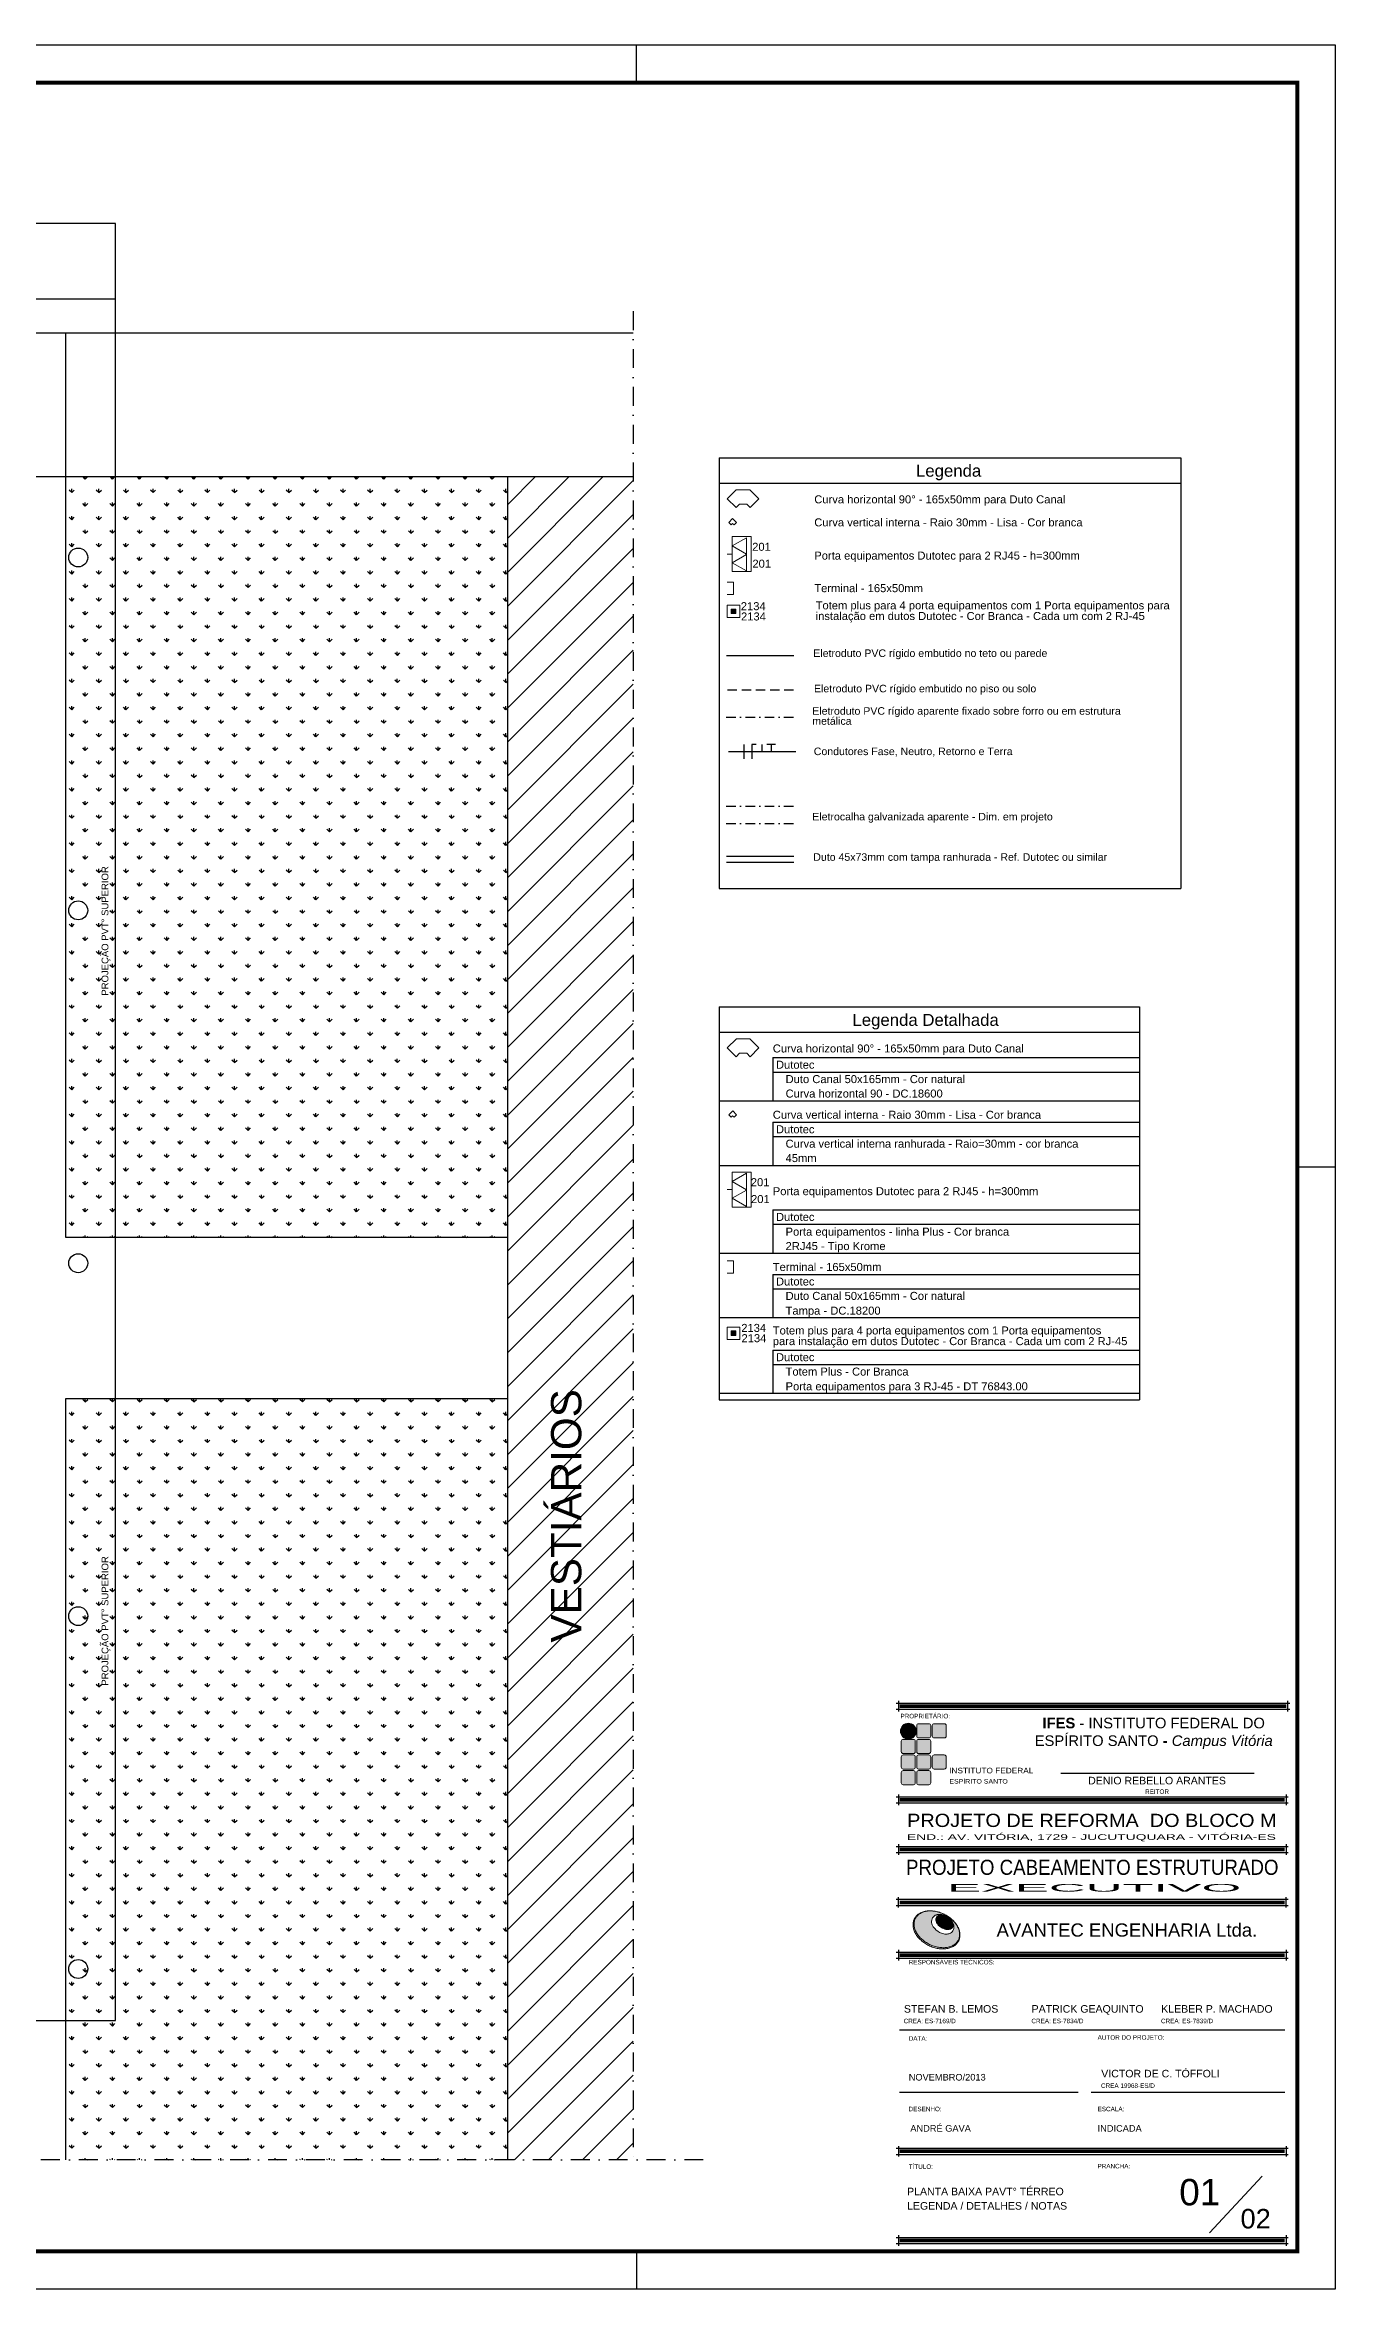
# Model space of a CAD drawing. Header units: millimetres. Extents: x 55 to 8505, y 218 to 3188.
# Drawn here: x 6797 to 8505, y 218 to 3188 of the extents above; entities that cross this region are included whole.
import ezdxf
from ezdxf.enums import TextEntityAlignment as Align

# ---------------------------------------------------------------- set-up
doc = ezdxf.new("R2010")
doc.units = ezdxf.units.MM
for name, pattern in [('DASHDOT', [25.4, 12.7, -6.35, 0, -6.35]), ('DASHDOT2', [0.5, 0.25, -0.125, 0, -0.125]), ('HIDDEN', [0.375, 0.25, -0.125])]:
    doc.linetypes.add(name, pattern=pattern)
doc.layers.add('ARQ', color=8, linetype='Continuous')
doc.layers.add('LEGENDA', color=7, linetype='Continuous')
for name, color, linetype, lineweight in [('CE-Textos pontos', 5, 'Continuous', 20), ('DI-Linhas do quadro', 1, 'Continuous', 30), ('DI-Textos do quadro', 7, 'Continuous', 20), ('DI-Título do quadro', 1, 'Continuous', 30), ('M-Condutos', 6, 'Continuous', 30), ('P-SIMBOL', 5, 'Continuous', 20), ('PAREDE', 5, 'Continuous', 20), ('TEXTO', 7, 'Continuous', 20)]:
    doc.layers.add(name, color=color, linetype=linetype, lineweight=lineweight)
doc.styles.add('Arial', font='Arial.ttf')
doc.styles.add('ARIAL B', font='Arial.ttf')
doc.styles.get("Standard").update_dxf_attribs({"font": 'Arial.ttf'})
pattern_1 = [(90, (-3890.02, -9527.666), (-17.9605, 17.9605), [4.7625, -31.1585]), (45, (-3890.02, -9527.666), (-17.960512, 17.960512), [4.7625, -20.6375]), (135, (-3890.02, -9527.666), (-17.960512, -17.960512), [4.7625, -20.6375])]

# ---------------------------------------------------------------- blocks, each defined once
blk = doc.blocks.new('A1 sem aba')
at = {"layer": 'LEGENDA'}
for p, q in [((-18.5, 58.4), (-18.5, 59.4)), ((0, 29.7), (-1, 29.7)), ((-18.5, 1), (-18.5, 0))]:
    blk.add_line(p, q, dxfattribs=at)
blk.add_lwpolyline([(-169, 59.4), (0, 59.4), (0, 0), (-169, 0), (-169, 59.4)], close=True, dxfattribs=at)
at = {"layer": 'LEGENDA', "const_width": 0.1}
blk.add_lwpolyline([(-1, 58.4), (-1, 1), (-166.5, 1), (-166.5, 58.4)], close=True, dxfattribs=at)
blk = doc.blocks.new('margem')
at = {"color": 8}
for p, q in [((-9.125, 8), (1029.125, 8)), ((-3.125, 14), (-3.125, -14)), ((1023.125, 14), (1023.125, -14)), ((-9.125, -8), (1029.125, -8))]:
    blk.add_line(p, q, dxfattribs=at)
blk = doc.blocks.new('A$C5B6031A6')
at = {"ltscale": 10}
h = blk.add_hatch(color=7, dxfattribs=at)
h.paths.add_polyline_path([(1626, 2130), (1695, 2104), (1762, 2075), (1828, 2044), (1892, 2012), (1955, 1977), (2015, 1941), (2074, 1902), (2132, 1863), (2187, 1821), (2239, 1778), (2290, 1734), (2339, 1689), (2385, 1642), (2429, 1594), (2471, 1545), (2510, 1495), (2547, 1444), (2581, 1392), (2612, 1340), (2641, 1287), (2667, 1233), (2689, 1179), (2709, 1125), (2726, 1071), (2740, 1016), (2750, 961), (2758, 906), (2761, 851), (2761, 797), (2758, 742), (2751, 689), (2741, 636), (2726, 583), (2708, 533), (2687, 485), (2663, 439), (2635, 395), (2605, 353), (2571, 313), (2536, 275), (2497, 240), (2456, 207), (2412, 177), (2366, 149), (2319, 123), (2269, 99), (2217, 79), (2163, 60), (2108, 43), (2051, 30), (1992, 19), (1932, 10), (1871, 4), (1808, 1), (1744, 0), (1680, 2), (1614, 6), (1548, 13), (1480, 23), (1412, 35), (1344, 51), (1275, 69), (1205, 89), (1136, 113), (1067, 139), (999, 168), (933, 199), (869, 231), (806, 266), (746, 302), (687, 341), (630, 381), (575, 422), (522, 465), (472, 509), (423, 554), (376, 602), (332, 650), (291, 698), (251, 748), (215, 800), (181, 851), (150, 904), (121, 956), (95, 1010), (72, 1064), (52, 1118), (35, 1173), (22, 1227), (11, 1282), (4, 1337), (1, 1392), (0, 1446), (3, 1501), (10, 1554), (21, 1608), (36, 1660), (53, 1710), (75, 1759), (99, 1804), (127, 1848), (157, 1890), (190, 1930), (226, 1968), (265, 2003), (306, 2036), (349, 2066), (395, 2094), (443, 2121), (493, 2144), (545, 2165), (599, 2183), (654, 2200), (711, 2213), (769, 2224), (830, 2233), (891, 2239), (953, 2243), (1017, 2244), (1082, 2241), (1148, 2237), (1214, 2230), (1281, 2220), (1350, 2208), (1418, 2192), (1487, 2174), (1556, 2154)])
h.paths.add_polyline_path([(1634, 2126), (1701, 2100), (1768, 2072), (1833, 2042), (1895, 2010), (1957, 1976), (2016, 1940), (2074, 1903), (2130, 1864), (2184, 1823), (2235, 1781), (2285, 1738), (2333, 1693), (2378, 1648), (2421, 1601), (2462, 1553), (2500, 1504), (2536, 1455), (2569, 1404), (2599, 1354), (2627, 1302), (2652, 1250), (2674, 1198), (2693, 1146), (2709, 1093), (2723, 1041), (2733, 988), (2739, 936), (2743, 883), (2743, 831), (2740, 780), (2733, 729), (2723, 678), (2710, 629), (2693, 581), (2673, 536), (2650, 492), (2624, 451), (2595, 411), (2563, 373), (2530, 338), (2493, 304), (2454, 273), (2412, 244), (2368, 217), (2322, 192), (2274, 169), (2224, 150), (2173, 131), (2119, 116), (2064, 103), (2007, 92), (1949, 83), (1889, 78), (1828, 74), (1767, 74), (1703, 75), (1639, 79), (1574, 86), (1509, 96), (1442, 108), (1375, 123), (1307, 141), (1239, 161), (1171, 185), (1103, 210), (1037, 238), (973, 268), (910, 300), (848, 334), (789, 370), (731, 407), (675, 446), (622, 487), (570, 529), (520, 573), (472, 617), (427, 663), (384, 710), (344, 757), (305, 806), (270, 856), (236, 906), (206, 957), (178, 1008), (153, 1060), (131, 1112), (112, 1164), (96, 1217), (83, 1269), (73, 1322), (66, 1375), (62, 1427), (62, 1479), (65, 1530), (72, 1581), (82, 1632), (96, 1681), (112, 1729), (133, 1775), (156, 1818), (182, 1860), (210, 1899), (241, 1937), (276, 1973), (312, 2006), (352, 2037), (393, 2066), (437, 2093), (483, 2118), (531, 2141), (581, 2161), (633, 2179), (686, 2194), (741, 2207), (798, 2218), (856, 2227), (916, 2232), (976, 2236), (1039, 2237), (1102, 2235), (1166, 2231), (1231, 2224), (1297, 2214), (1363, 2202), (1430, 2187), (1498, 2169), (1566, 2149)], flags=16)
h = blk.add_hatch(color=251, dxfattribs=at)
h.set_gradient(color1=(97, 97, 97), rotation=45, tint=1)
h.paths.add_polyline_path([(2710, 629), (2723, 678), (2733, 729), (2740, 780), (2743, 831), (2743, 883), (2739, 936), (2733, 988), (2723, 1041), (2709, 1093), (2693, 1146), (2674, 1198), (2652, 1250), (2627, 1302), (2599, 1354), (2569, 1404), (2536, 1455), (2500, 1504), (2462, 1553), (2421, 1601), (2378, 1648), (2333, 1693), (2285, 1738), (2235, 1781), (2184, 1823), (2130, 1864), (2074, 1903), (2016, 1940), (1957, 1976), (1895, 2010), (1833, 2042), (1768, 2072), (1701, 2100), (1634, 2126), (1566, 2149), (1498, 2169), (1430, 2187), (1363, 2202), (1297, 2214), (1231, 2224), (1166, 2231), (1102, 2235), (1039, 2237), (976, 2236), (916, 2232), (856, 2227), (798, 2218), (741, 2207), (686, 2194), (633, 2179), (581, 2161), (531, 2141), (483, 2118), (437, 2093), (393, 2066), (352, 2037), (312, 2006), (276, 1973), (241, 1937), (210, 1899), (182, 1860), (156, 1818), (133, 1775), (112, 1729), (96, 1681), (82, 1632), (72, 1581), (65, 1530), (62, 1479), (62, 1427), (66, 1375), (73, 1322), (83, 1269), (96, 1217), (112, 1164), (131, 1112), (153, 1060), (178, 1008), (206, 957), (236, 906), (270, 856), (305, 806), (344, 757), (384, 710), (427, 663), (472, 617), (520, 573), (570, 529), (622, 487), (675, 446), (731, 407), (789, 370), (848, 334), (910, 300), (973, 268), (1037, 238), (1103, 210), (1171, 185), (1239, 161), (1307, 141), (1375, 123), (1442, 108), (1509, 96), (1574, 86), (1639, 79), (1703, 75), (1767, 74), (1828, 74), (1889, 78), (1949, 83), (2007, 92), (2064, 103), (2119, 116), (2173, 131), (2224, 150), (2274, 169), (2322, 192), (2368, 217), (2412, 244), (2454, 273), (2493, 304), (2530, 338), (2563, 373), (2595, 411), (2624, 451), (2650, 492), (2673, 536), (2693, 581)])
h.paths.add_polyline_path([(1672, 926, -0.1193897), (1279, 1193), (1236, 1241), (1187, 1310), (1149, 1381), (1135, 1416), (1113, 1474), (1096, 1558), (1092, 1638), (1101, 1702), (1121, 1775), (1151, 1833), (1182, 1874), (1220, 1914), (1243, 1933), (1274, 1956), (1312, 1977), (1353, 1995), (1373, 2002, -0.0764937), (1462, 2024, -0.012569), (1508, 2029, -0.0805325), (1636, 2027, 0.0118044), (1695, 2017, -0.0770351), (1858, 1969, -0.0386405), (1993, 1901, -0.0570726), (2117, 1815, -0.0051459), (2217, 1726, -0.0945225), (2333, 1571, -0.0415227), (2395, 1410, -0.1003258), (2410, 1244, -0.1109124), (2349, 1065, -0.1714633), (2155, 910, -0.0845312), (1952, 875, -0.0904988)], flags=16)
h = blk.add_hatch(color=250, dxfattribs=at)
h.set_gradient(color1=(51, 51, 51), color2=(51, 51, 51), rotation=45, tint=1, name='SPHERICAL')
h.paths.add_polyline_path([(2297, 1618, 0.0945225), (2215, 1728, 0.0051459), (2117, 1815, 0.0589733), (2017, 1884, 0.0410911), (1896, 1945, 0.0793391), (1774, 1981, -0.0118044), (1708, 1992, 0.0843444), (1624, 1993, 0.0153068), (1577, 1988, 0.0886035), (1526, 1975), (1506, 1968), (1478, 1956), (1455, 1942), (1433, 1927), (1421, 1917), (1396, 1890), (1378, 1866), (1360, 1833), (1347, 1784), (1341, 1744), (1344, 1689), (1356, 1629), (1373, 1584), (1384, 1558), (1414, 1502), (1452, 1448), (1489, 1406, 0.1192335), (1824, 1179, 0.0904988), (2051, 1138, 0.0845312), (2204, 1164, 0.1714633), (2320, 1257, 0.1109128), (2360, 1373, 0.1003254), (2350, 1481, 0.0415227)])
at = {"color": 251, "lineweight": 0}
blk.add_lwpolyline([(1626, 2130), (1695, 2104), (1762, 2075), (1828, 2044), (1892, 2012), (1955, 1977), (2015, 1941), (2074, 1902), (2132, 1863), (2187, 1821), (2239, 1778), (2290, 1734), (2339, 1689), (2385, 1642), (2429, 1594), (2471, 1545), (2510, 1495), (2547, 1444), (2581, 1392), (2612, 1340), (2641, 1287), (2667, 1233), (2689, 1179), (2709, 1125), (2726, 1071), (2740, 1016), (2750, 961), (2758, 906), (2761, 851), (2761, 797), (2758, 742), (2751, 689), (2741, 636), (2726, 583), (2708, 533), (2687, 485), (2663, 439), (2635, 395), (2605, 353), (2571, 313), (2536, 275), (2497, 240), (2456, 207), (2412, 177), (2366, 149), (2319, 123), (2269, 99), (2217, 79), (2163, 60), (2108, 43), (2051, 30), (1992, 19), (1932, 10), (1871, 4), (1808, 1), (1744, 0), (1680, 2), (1614, 6), (1548, 13), (1480, 23), (1412, 35), (1344, 51), (1275, 69), (1205, 89), (1136, 113), (1067, 139), (999, 168), (933, 199), (869, 231), (806, 266), (746, 302), (687, 341), (630, 381), (575, 422), (522, 465), (472, 509), (423, 554), (376, 602), (332, 650), (291, 698), (251, 748), (215, 800), (181, 851), (150, 904), (121, 956), (95, 1010), (72, 1064), (52, 1118), (35, 1173), (22, 1227), (11, 1282), (4, 1337), (1, 1392), (0, 1446), (3, 1501), (10, 1554), (21, 1608), (36, 1660), (53, 1710), (75, 1759), (99, 1804), (127, 1848), (157, 1890), (190, 1930), (226, 1968), (265, 2003), (306, 2036), (349, 2066), (395, 2094), (443, 2121), (493, 2144), (545, 2165), (599, 2183), (654, 2200), (711, 2213), (769, 2224), (830, 2233), (891, 2239), (953, 2243), (1017, 2244), (1082, 2241), (1148, 2237), (1214, 2230), (1281, 2220), (1350, 2208), (1418, 2192), (1487, 2174), (1556, 2154)], close=True, dxfattribs=at)
blk.add_lwpolyline([(1634, 2126), (1701, 2100), (1768, 2072), (1833, 2042), (1895, 2010), (1957, 1976), (2016, 1940), (2074, 1903), (2130, 1864), (2184, 1823), (2235, 1781), (2285, 1738), (2333, 1693), (2378, 1648), (2421, 1601), (2462, 1553), (2500, 1504), (2536, 1455), (2569, 1404), (2599, 1354), (2627, 1302), (2652, 1250), (2674, 1198), (2693, 1146), (2709, 1093), (2723, 1041), (2733, 988), (2739, 936), (2743, 883), (2743, 831), (2740, 780), (2733, 729), (2723, 678), (2710, 629), (2693, 581), (2673, 536), (2650, 492), (2624, 451), (2595, 411), (2563, 373), (2530, 338), (2493, 304), (2454, 273), (2412, 244), (2368, 217), (2322, 192), (2274, 169), (2224, 150), (2173, 131), (2119, 116), (2064, 103), (2007, 92), (1949, 83), (1889, 78), (1828, 74), (1767, 74), (1703, 75), (1639, 79), (1574, 86), (1509, 96), (1442, 108), (1375, 123), (1307, 141), (1239, 161), (1171, 185), (1103, 210), (1037, 238), (973, 268), (910, 300), (848, 334), (789, 370), (731, 407), (675, 446), (622, 487), (570, 529), (520, 573), (472, 617), (427, 663), (384, 710), (344, 757), (305, 806), (270, 856), (236, 906), (206, 957), (178, 1008), (153, 1060), (131, 1112), (112, 1164), (96, 1217), (83, 1269), (73, 1322), (66, 1375), (62, 1427), (62, 1479), (65, 1530), (72, 1581), (82, 1632), (96, 1681), (112, 1729), (133, 1775), (156, 1818), (182, 1860), (210, 1899), (241, 1937), (276, 1973), (312, 2006), (352, 2037), (393, 2066), (437, 2093), (483, 2118), (531, 2141), (581, 2161), (633, 2179), (686, 2194), (741, 2207), (798, 2218), (856, 2227), (916, 2232), (976, 2236), (1039, 2237), (1102, 2235), (1166, 2231), (1231, 2224), (1297, 2214), (1363, 2202), (1430, 2187), (1498, 2169), (1566, 2149), (1634, 2126), (1634, 2126)], dxfattribs=at)
blk.add_lwpolyline([(1279, 1193, 0.1193897), (1672, 926, 0.0904988), (1952, 875, 0.0845312), (2155, 910, 0.1714633), (2349, 1065, 0.1109128), (2410, 1244, 0.1003254), (2395, 1410, 0.0415227), (2333, 1571, 0.0945225), (2217, 1726, 0.0051459), (2117, 1815, 0.0570726), (1993, 1901, 0.0386405), (1858, 1969, 0.0770351), (1695, 2017, -0.0118044), (1636, 2027, 0.0805325), (1508, 2029, 0.012569), (1462, 2024, 0.0764937), (1373, 2002), (1353, 1995), (1312, 1977), (1274, 1956), (1243, 1933), (1220, 1914), (1182, 1874), (1151, 1833), (1121, 1775), (1101, 1702), (1092, 1638), (1096, 1558), (1113, 1474), (1135, 1416), (1149, 1381), (1187, 1310), (1236, 1241)], format="xyb", close=True, dxfattribs=at)
blk.add_lwpolyline([(1489, 1407, 0.119396), (1824, 1179, 0.0904988), (2051, 1138, 0.0845312), (2204, 1164, 0.1714633), (2320, 1257, 0.1109128), (2360, 1373, 0.1003254), (2350, 1481, 0.0415227), (2297, 1618, 0.0945225), (2215, 1728, 0.0051459), (2117, 1815, 0.0589733), (2017, 1884, 0.0410911), (1896, 1945, 0.0793391), (1774, 1981, -0.0118044), (1708, 1992, 0.0843444), (1624, 1993, 0.0153068), (1577, 1988, 0.0886035), (1526, 1975), (1506, 1968), (1478, 1956), (1455, 1942), (1433, 1927), (1421, 1917), (1396, 1890), (1378, 1866), (1360, 1833), (1347, 1784), (1341, 1744), (1344, 1689), (1356, 1629), (1373, 1584), (1373, 1584), (1384, 1558), (1414, 1502), (1452, 1448), (1489, 1407)], format="xyb", dxfattribs=at)

msp = doc.modelspace()

# ---------------------------------------------------------------- hatches: boundary and pattern name
at = {"layer": 'ARQ'}
h = msp.add_hatch(dxfattribs=at)
h.set_pattern_fill('GRASS', color=8, style=0)
h.set_pattern_definition(pattern_1)
h.paths.add_polyline_path([(6824.555, 2606.828), (6824.555, 2166.828), (6824.555, 1609.788), (6890.555, 1609.788), (6890.555, 2606.828)])
h.paths.add_polyline_path([(6853.555, 2042.828, -1), (6828.555, 2042.828, -1)], flags=16)
h.paths.add_polyline_path([(6853.555, 2509.828, -1), (6828.555, 2509.828, -1)], flags=16)
h.paths.add_polyline_path([(6890.555, 1609.788), (7409.555, 1609.788), (7409.555, 2616.828), (7350.555, 2616.828), (6824.555, 2616.828), (6824.555, 2606.828), (6890.555, 2606.828)])
h.paths.add_polyline_path([(7327.593, 2629.397), (7345.047, 2629.397), (7345.047, 2615.86), (7327.593, 2615.86)], flags=9)
h = msp.add_hatch(dxfattribs=at)
h.set_pattern_fill('ANSI31', color=8, scale=10, style=0)
h.set_pattern_definition([(45, (-3890.02, -9527.666), (-22.45064, 22.45064), [])])
h.paths.add_polyline_path([(7575.745, 389.11), (7575.745, 2616.828), (7409.555, 2616.828), (7409.555, 389.11)])
h = msp.add_hatch(dxfattribs=at)
h.set_pattern_fill('GRASS', color=8, style=0)
h.set_pattern_definition(pattern_1)
h.paths.add_polyline_path([(6824.555, 389.11), (7409.555, 389.11), (7409.555, 1396.828), (6890.555, 1396.828), (6890.555, 573.828), (6824.555, 573.828)])
h.paths.add_polyline_path([(6890.555, 1396.828), (6824.555, 1396.828), (6824.555, 573.828), (6890.555, 573.828)], flags=17)
at = {"layer": 'P-SIMBOL', "linetype": 'Continuous'}
for points in [[(7705.269, 2435.532), (7705.269, 2441.632), (7711.669, 2441.632), (7711.669, 2435.532)], [(7705.319, 1480.045), (7705.319, 1486.145), (7711.719, 1486.145), (7711.719, 1480.045)]]:
    msp.add_hatch(color=256, dxfattribs=at).paths.add_polyline_path(points)
at = {"layer": 'PAREDE'}
h = msp.add_hatch(color=12, dxfattribs=at)
edge = h.paths.add_edge_path()
edge.add_arc((7939.951, 956.529), 10.541, 0, 360)
h = msp.add_hatch(color=102, dxfattribs=at)
edge = h.paths.add_edge_path()
edge.add_line((7973.998, 925.105), (7987.541, 925.105))
edge.add_arc((7987.541, 922.605), 2.5, 0, 90, ccw=False)
edge.add_line((7990.041, 922.605), (7990.041, 908.87))
edge.add_arc((7987.541, 908.87), 2.5, -90, 0, ccw=False)
edge.add_line((7987.541, 906.37), (7973.998, 906.37))
edge.add_arc((7973.998, 908.87), 2.5, 180, 270, ccw=False)
edge.add_line((7971.498, 908.87), (7971.498, 922.605))
edge.add_arc((7973.998, 922.605), 2.5, 90, 180, ccw=False)
edge = h.paths.add_edge_path()
edge.add_line((7953.579, 925.105), (7967.123, 925.105))
edge.add_arc((7967.123, 922.605), 2.5, 0, 90, ccw=False)
edge.add_line((7969.623, 922.605), (7969.623, 908.87))
edge.add_arc((7967.123, 908.87), 2.5, -90, 0, ccw=False)
edge.add_line((7967.123, 906.37), (7953.579, 906.37))
edge.add_arc((7953.579, 908.87), 2.5, 180, 270, ccw=False)
edge.add_line((7951.079, 908.87), (7951.079, 922.605))
edge.add_arc((7953.579, 922.605), 2.5, 90, 180, ccw=False)
edge = h.paths.add_edge_path()
edge.add_line((7953.579, 945.749), (7967.123, 945.749))
edge.add_arc((7967.123, 943.249), 2.5, 0, 90, ccw=False)
edge.add_line((7969.623, 943.249), (7969.623, 929.514))
edge.add_arc((7967.123, 929.514), 2.5, -90, 0, ccw=False)
edge.add_line((7967.123, 927.014), (7953.579, 927.014))
edge.add_arc((7953.579, 929.514), 2.5, 180, 270, ccw=False)
edge.add_line((7951.079, 929.514), (7951.079, 943.249))
edge.add_arc((7953.579, 943.249), 2.5, 90, 180, ccw=False)
edge = h.paths.add_edge_path()
edge.add_line((7973.998, 966.392), (7987.541, 966.392))
edge.add_arc((7987.541, 963.892), 2.5, 0, 90, ccw=False)
edge.add_line((7990.041, 963.892), (7990.041, 950.157))
edge.add_arc((7987.541, 950.157), 2.5, 270, 360, ccw=False)
edge.add_line((7987.541, 947.657), (7973.998, 947.657))
edge.add_arc((7973.998, 950.157), 2.5, 180, 270, ccw=False)
edge.add_line((7971.498, 950.157), (7971.498, 963.892))
edge.add_arc((7973.998, 963.892), 2.5, 90, 180, ccw=False)
edge = h.paths.add_edge_path()
edge.add_line((7953.579, 966.392), (7967.123, 966.392))
edge.add_arc((7967.123, 963.892), 2.5, 0, 90, ccw=False)
edge.add_line((7969.623, 963.892), (7969.623, 950.157))
edge.add_arc((7967.123, 950.157), 2.5, -90, 0, ccw=False)
edge.add_line((7967.123, 947.657), (7953.579, 947.657))
edge.add_arc((7953.579, 950.157), 2.5, 180, 270, ccw=False)
edge.add_line((7951.079, 950.157), (7951.079, 963.892))
edge.add_arc((7953.579, 963.892), 2.5, 90, 180, ccw=False)
edge = h.paths.add_edge_path()
edge.add_line((7933.007, 904.461), (7946.55, 904.461))
edge.add_arc((7946.55, 901.961), 2.5, 0, 90, ccw=False)
edge.add_line((7949.05, 901.961), (7949.05, 888.226))
edge.add_arc((7946.55, 888.226), 2.5, -90, 0, ccw=False)
edge.add_line((7946.55, 885.726), (7933.007, 885.726))
edge.add_arc((7933.007, 888.226), 2.5, 180, 270, ccw=False)
edge.add_line((7930.507, 888.226), (7930.507, 901.961))
edge.add_arc((7933.007, 901.961), 2.5, 90, 180, ccw=False)
edge = h.paths.add_edge_path()
edge.add_line((7953.579, 904.461), (7967.123, 904.461))
edge.add_arc((7967.123, 901.961), 2.5, 0, 90, ccw=False)
edge.add_line((7969.623, 901.961), (7969.623, 888.226))
edge.add_arc((7967.123, 888.226), 2.5, -90, 0, ccw=False)
edge.add_line((7967.123, 885.726), (7953.579, 885.726))
edge.add_arc((7953.579, 888.226), 2.5, 180, 270, ccw=False)
edge.add_line((7951.079, 888.226), (7951.079, 901.961))
edge.add_arc((7953.579, 901.961), 2.5, 90, 180, ccw=False)
edge = h.paths.add_edge_path()
edge.add_line((7933.007, 925.105), (7946.55, 925.105))
edge.add_arc((7946.55, 922.605), 2.5, 0, 90, ccw=False)
edge.add_line((7949.05, 922.605), (7949.05, 908.87))
edge.add_arc((7946.55, 908.87), 2.5, -90, 0, ccw=False)
edge.add_line((7946.55, 906.37), (7933.007, 906.37))
edge.add_arc((7933.007, 908.87), 2.5, 180, 270, ccw=False)
edge.add_line((7930.507, 908.87), (7930.507, 922.605))
edge.add_arc((7933.007, 922.605), 2.5, 90, 180, ccw=False)
edge = h.paths.add_edge_path()
edge.add_line((7933.007, 945.749), (7946.55, 945.749))
edge.add_arc((7946.55, 943.249), 2.5, 0, 90, ccw=False)
edge.add_line((7949.05, 943.249), (7949.05, 929.514))
edge.add_arc((7946.55, 929.514), 2.5, 270, 360, ccw=False)
edge.add_line((7946.55, 927.014), (7933.007, 927.014))
edge.add_arc((7933.007, 929.514), 2.5, 180, 270, ccw=False)
edge.add_line((7930.507, 929.514), (7930.507, 943.249))
edge.add_arc((7933.007, 943.249), 2.5, 90, 180, ccw=False)

# ---------------------------------------------------------------- linework, layer by layer
at = {"layer": 'ARQ', "color": 8}
for p, q in [((6890.555, 2851.828), (832.555, 2851.828)), ((6890.555, 2606.828), (6890.555, 2851.828)), ((6824.555, 2616.828), (7409.555, 2616.828)), ((6824.555, 2166.828), (6824.555, 2616.828)), ((7409.555, 2616.828), (7575.745, 2616.828)), ((7409.555, 1609.788), (7409.555, 2616.828)), ((6824.555, 1609.788), (6824.555, 2166.828)), ((7409.555, 1609.788), (6824.555, 1609.788)), ((6824.555, 389.11), (6824.555, 1396.828)), ((6824.555, 1396.828), (7409.555, 1396.828)), ((7409.555, 389.11), (7409.555, 1396.828))]:
    msp.add_line(p, q, dxfattribs=at)
at = {"layer": 'ARQ', "color": 8, "linetype": 'DASHDOT2', "ltscale": 100}
msp.add_line((7668.448, 389.11), (5587.229, 389.11), dxfattribs=at)
at = {"layer": 'ARQ', "color": 8}
msp.add_lwpolyline([(6890.555, 2606.828), (6890.555, 2851.828), (6890.555, 2951.828), (5550.055, 2951.828), (5550.055, 3131.828), (4165.055, 3131.828), (4165.055, 2951.828), (1642.555, 2951.828, 0), (1642.555, 2951.828), (1642.555, 3076.828, 0), (1642.555, 3076.828), (387.555, 3076.828), (387.555, 2616.828)], format="xyb", dxfattribs=at)
for points in [[(7575.745, 2806.828), (5500.055, 2806.828), (5500.055, 3081.828), (5235.055, 3081.828), (5235.055, 3081.828)], [(6518.555, 573.828), (6890.555, 573.828), (6890.555, 2606.828)], [(7409.555, 1396.828), (7409.555, 1609.788)]]:
    msp.add_lwpolyline(points, dxfattribs=at)
at = {"layer": 'ARQ', "color": 8, "linetype": 'DASHDOT2', "ltscale": 100}
msp.add_lwpolyline([(7575.745, 2835.707), (7575.745, 389.11)], dxfattribs=at)
at = {"layer": 'ARQ', "color": 8}
msp.add_lwpolyline([(6824.555, 2616.828), (6824.555, 2806.828), (6668.555, 2806.828), (6668.555, 2616.828)], close=True, dxfattribs=at)
for centre in [(6841.055, 2509.828), (6841.055, 2042.828), (6841.055, 1575.828), (6841.055, 1108.828), (6841.055, 641.828)]:
    msp.add_circle(centre, 12.5, dxfattribs=at)
at = {"layer": 'DI-Linhas do quadro', "linetype": 'Continuous'}
for p, q in [((7689.669, 2641.862), (8300.51, 2641.862)), ((7689.669, 2641.862), (7689.669, 2071.732)), ((8300.51, 2641.862), (8300.51, 2071.732)), ((7689.669, 2608.327), (8300.51, 2608.327)), ((7689.669, 2071.732), (8300.51, 2071.732)), ((7689.669, 1915.117), (8245.724, 1915.117)), ((7689.669, 1915.117), (7689.669, 1394.871)), ((8245.724, 1915.117), (8245.724, 1394.871)), ((7689.669, 1881.582), (8245.724, 1881.582)), ((7760.469, 1847.907), (8245.724, 1847.907)), ((7760.469, 1847.907), (7760.469, 1790.722)), ((7760.469, 1828.847), (8245.724, 1828.847)), ((7689.669, 1790.722), (8245.724, 1790.722)), ((7760.469, 1762.482), (8245.724, 1762.482)), ((7760.469, 1762.482), (7760.469, 1705.297)), ((7760.469, 1743.422), (8245.724, 1743.422)), ((7689.669, 1705.297), (8245.724, 1705.297)), ((7760.469, 1646.472), (8245.724, 1646.472)), ((7760.469, 1646.472), (7760.469, 1589.286)), ((7760.469, 1627.412), (8245.724, 1627.412)), ((7689.669, 1589.286), (8245.724, 1589.286)), ((7760.469, 1561.046), (8245.724, 1561.046)), ((7760.469, 1561.046), (7760.469, 1503.86)), ((7760.469, 1541.984), (8245.724, 1541.984)), ((7689.669, 1503.86), (8245.724, 1503.86)), ((7760.469, 1460.882), (8245.724, 1460.882)), ((7760.469, 1460.882), (7760.469, 1403.696)), ((7760.469, 1441.82), (8245.724, 1441.82)), ((7689.669, 1403.696), (8245.724, 1403.696)), ((7689.669, 1394.871), (8245.724, 1394.871))]:
    msp.add_line(p, q, dxfattribs=at)
at = {"layer": 'LEGENDA', "color": 7, "const_width": 4.894}
msp.add_lwpolyline([(7928.326, 989.695), (8440.347, 989.695)], dxfattribs=at)
at = {"layer": 'LEGENDA', "lineweight": -2}
for points in [[(8397.823, 900.58), (8141.603, 900.58)], [(8438.32, 560.695), (7928.32, 560.695)], [(8164.6, 478.226), (7928.32, 478.226)], [(8438.32, 478.226), (8182.1, 478.226)], [(8338.563, 292.637), (8408.5, 367.792)]]:
    msp.add_lwpolyline(points, dxfattribs=at)
at = {"layer": 'LEGENDA', "const_width": 4.875}
for points in [[(7928.32, 865.531), (8438.32, 865.531)], [(7928.32, 800.016), (8438.32, 800.016)], [(7928.32, 730.016), (8438.32, 730.016)], [(7928.32, 660.016), (8438.32, 660.016)], [(7928.32, 660.016), (8438.32, 660.016)], [(7928.32, 400.537), (8438.32, 400.537)], [(7928.32, 282.422), (8438.32, 282.422)]]:
    msp.add_lwpolyline(points, dxfattribs=at)
at = {"layer": 'M-Condutos', "linetype": 'Continuous'}
for p, q in [((7699.004, 2380.216), (7788.36, 2380.216)), ((7722.004, 2262.321), (7722.004, 2243.449)), ((7738.491, 2262.321), (7732.926, 2262.321)), ((7732.926, 2262.321), (7732.926, 2243.449)), ((7746.188, 2262.321), (7746.188, 2252.885)), ((7763.861, 2262.321), (7752.733, 2262.321)), ((7758.297, 2262.321), (7758.297, 2252.885)), ((7701.78, 2252.885), (7791.136, 2252.885)), ((7699.004, 2114.388), (7788.36, 2114.388)), ((7699.004, 2106.382), (7788.36, 2106.382))]:
    msp.add_line(p, q, dxfattribs=at)
at = {"layer": 'M-Condutos', "linetype": 'HIDDEN', "ltscale": 50}
msp.add_line((7700.609, 2334.645), (7789.965, 2334.645), dxfattribs=at)
at = {"layer": 'M-Condutos', "linetype": 'DASHDOT'}
for p, q in [((7698.817, 2298.603), (7788.172, 2298.603)), ((7698.817, 2180.771), (7788.172, 2180.771)), ((7698.817, 2157.736), (7788.172, 2157.736))]:
    msp.add_line(p, q, dxfattribs=at)
at = {"layer": 'P-SIMBOL'}
for p, q in [((7712.219, 2599.502), (7700.219, 2587.502)), ((7711.819, 2575.902), (7700.219, 2587.502)), ((7730.119, 2599.502), (7712.219, 2599.502)), ((7730.119, 2599.502), (7742.119, 2587.502)), ((7730.519, 2575.902), (7742.119, 2587.502)), ((7707.369, 2561.442), (7702.119, 2556.242)), ((7705.419, 2552.992), (7702.119, 2556.242)), ((7707.269, 2554.842), (7705.419, 2552.992)), ((7707.269, 2554.842), (7709.169, 2552.942)), ((7707.369, 2561.442), (7712.519, 2556.242)), ((7709.169, 2552.942), (7712.519, 2556.242)), ((7716.369, 2580.502), (7711.819, 2575.902)), ((7725.969, 2580.502), (7716.369, 2580.502)), ((7725.969, 2580.502), (7730.519, 2575.902)), ((7706.769, 2525.087), (7706.769, 2537.587)), ((7719.269, 2537.587), (7706.769, 2537.587)), ((7706.769, 2525.087), (7725.519, 2535.937)), ((7706.769, 2525.087), (7706.769, 2491.187)), ((7725.519, 2514.237), (7706.769, 2525.087)), ((7719.269, 2537.587), (7731.769, 2537.587)), ((7725.519, 2535.937), (7725.519, 2514.237)), ((7731.769, 2525.087), (7731.769, 2537.587)), ((7731.769, 2525.087), (7731.769, 2491.187)), ((7706.769, 2514.387), (7700.219, 2514.387)), ((7706.769, 2502.887), (7725.519, 2513.737)), ((7725.519, 2492.037), (7706.769, 2502.887)), ((7725.519, 2513.737), (7725.519, 2492.037)), ((7700.219, 2477.302), (7708.419, 2477.302)), ((7719.269, 2491.187), (7706.769, 2491.187)), ((7708.419, 2460.802), (7708.419, 2477.302)), ((7719.269, 2491.187), (7731.769, 2491.187)), ((7700.219, 2460.802), (7708.419, 2460.802)), ((7700.219, 2430.332), (7700.219, 2446.832)), ((7700.219, 2446.832), (7716.719, 2446.832)), ((7716.719, 2446.832), (7716.719, 2430.332)), ((7716.719, 2430.332), (7700.219, 2430.332)), ((7712.269, 1872.757), (7700.269, 1860.757)), ((7730.169, 1872.757), (7712.269, 1872.757)), ((7730.169, 1872.757), (7742.169, 1860.757)), ((7711.869, 1849.157), (7700.269, 1860.757)), ((7716.419, 1853.757), (7711.869, 1849.157)), ((7726.019, 1853.757), (7716.419, 1853.757)), ((7726.019, 1853.757), (7730.569, 1849.157)), ((7730.569, 1849.157), (7742.169, 1860.757)), ((7707.419, 1777.517), (7702.169, 1772.317)), ((7705.469, 1769.067), (7702.169, 1772.317)), ((7707.319, 1770.917), (7705.469, 1769.067)), ((7707.319, 1770.917), (7709.219, 1769.017)), ((7707.419, 1777.517), (7712.569, 1772.317)), ((7709.219, 1769.017), (7712.569, 1772.317)), ((7706.819, 1683.972), (7706.819, 1696.472)), ((7719.319, 1696.472), (7706.819, 1696.472)), ((7706.819, 1683.972), (7725.569, 1694.822)), ((7719.319, 1696.472), (7731.819, 1696.472)), ((7725.569, 1694.822), (7725.569, 1673.122)), ((7731.819, 1683.972), (7731.819, 1696.472)), ((7706.819, 1673.272), (7700.269, 1673.272)), ((7706.819, 1683.972), (7706.819, 1650.072)), ((7725.569, 1673.122), (7706.819, 1683.972)), ((7706.819, 1661.772), (7725.569, 1672.622)), ((7725.569, 1672.622), (7725.569, 1650.922)), ((7731.819, 1683.972), (7731.819, 1650.072)), ((7725.569, 1650.922), (7706.819, 1661.772)), ((7719.319, 1650.072), (7706.819, 1650.072)), ((7719.319, 1650.072), (7731.819, 1650.072)), ((7700.269, 1579.004), (7708.469, 1579.004)), ((7708.469, 1562.504), (7708.469, 1579.004)), ((7700.269, 1562.504), (7708.469, 1562.504)), ((7700.269, 1474.845), (7700.269, 1491.345)), ((7700.269, 1491.345), (7716.769, 1491.345)), ((7716.769, 1491.345), (7716.769, 1474.845)), ((7716.769, 1474.845), (7700.269, 1474.845))]:
    msp.add_line(p, q, dxfattribs=at)
for points in [[(7705.269, 2435.532), (7705.269, 2441.632), (7711.669, 2441.632), (7711.669, 2435.532), (7705.269, 2435.532)], [(7705.319, 1480.045), (7705.319, 1486.145), (7711.719, 1486.145), (7711.719, 1480.045), (7705.319, 1480.045)]]:
    msp.add_lwpolyline(points, close=True, dxfattribs=at)
at = {"layer": 'PAREDE', "color": 102}
for points in [[(7953.579, 966.392), (7967.123, 966.392, -0.41421356), (7969.623, 963.892), (7969.623, 950.157, -0.41421356), (7967.123, 947.657), (7953.579, 947.657, -0.41421356), (7951.079, 950.157), (7951.079, 963.892, -0.41421356)], [(7973.998, 966.392), (7987.541, 966.392, -0.41421356), (7990.041, 963.892), (7990.041, 950.157, -0.41421356), (7987.541, 947.657), (7973.998, 947.657, -0.41421356), (7971.498, 950.157), (7971.498, 963.892, -0.41421356)], [(7933.007, 945.749), (7946.55, 945.749, -0.41421356), (7949.05, 943.249), (7949.05, 929.514, -0.41421356), (7946.55, 927.014), (7933.007, 927.014, -0.41421356), (7930.507, 929.514), (7930.507, 943.249, -0.41421356)], [(7933.007, 925.105), (7946.55, 925.105, -0.41421356), (7949.05, 922.605), (7949.05, 908.87, -0.41421356), (7946.55, 906.37), (7933.007, 906.37, -0.41421356), (7930.507, 908.87), (7930.507, 922.605, -0.41421356)], [(7953.579, 945.749), (7967.123, 945.749, -0.41421356), (7969.623, 943.249), (7969.623, 929.514, -0.41421356), (7967.123, 927.014), (7953.579, 927.014, -0.41421356), (7951.079, 929.514), (7951.079, 943.249, -0.41421356)], [(7953.579, 925.105), (7967.123, 925.105, -0.41421356), (7969.623, 922.605), (7969.623, 908.87, -0.41421356), (7967.123, 906.37), (7953.579, 906.37, -0.41421356), (7951.079, 908.87), (7951.079, 922.605, -0.41421356)], [(7973.998, 925.105), (7987.541, 925.105, -0.41421356), (7990.041, 922.605), (7990.041, 908.87, -0.41421356), (7987.541, 906.37), (7973.998, 906.37, -0.41421356), (7971.498, 908.87), (7971.498, 922.605, -0.41421356)], [(7933.007, 904.461), (7946.55, 904.461, -0.41421356), (7949.05, 901.961), (7949.05, 888.226, -0.41421356), (7946.55, 885.726), (7933.007, 885.726, -0.41421356), (7930.507, 888.226), (7930.507, 901.961, -0.41421356)], [(7953.579, 904.461), (7967.123, 904.461, -0.41421356), (7969.623, 901.961), (7969.623, 888.226, -0.41421356), (7967.123, 885.726), (7953.579, 885.726, -0.41421356), (7951.079, 888.226), (7951.079, 901.961, -0.41421356)]]:
    msp.add_lwpolyline(points, format="xyb", close=True, dxfattribs=at)
at = {"layer": 'PAREDE', "color": 12}
msp.add_circle((7939.951, 956.529), 10.541, dxfattribs=at)

# ---------------------------------------------------------------- block references
at = {"layer": 'LEGENDA'}
for name, p, xscale, yscale, zscale in [('A1 sem aba', (8504.901, 218.18), 49.99999999947613, 49.99999999947613, 49.99999999947613), ('margem', (7928.32, 865.531), 0.499999999992724, 0.499999999992724, 0.499999999992724), ('margem', (7928.32, 800.016), 0.5, 0.5, 0.5), ('A$C5B6031A6', (7946.109, 668.367), 0.02249999997729901, 0.02249999997729901, 0.02249999997729901), ('margem', (7928.32, 660.016), 0.5, 0.5, 0.5), ('margem', (7928.32, 400.537), 0.499999999992724, 0.499999999992724, 0.499999999992724), ('margem', (7928.32, 282.422), 0.499999999992724, 0.499999999992724, 0.499999999992724)]:
    msp.add_blockref(name, p, dxfattribs=dict(at, xscale=xscale, yscale=yscale, zscale=zscale))
at = {"layer": 'LEGENDA', "color": 7, "xscale": 0.5019808721008303, "yscale": 0.5019808721008303, "zscale": 0.5019808482871893}
msp.add_blockref('margem', (7928.326, 989.695), dxfattribs=at)
at = {"layer": 'LEGENDA', "xscale": -0.499999999992724, "yscale": 0.499999999992724, "zscale": 0.4999999999947704, "rotation": 180}
msp.add_blockref('margem', (7928.32, 730.016), dxfattribs=at)

# ---------------------------------------------------------------- texts
at = {"layer": 'ARQ', "color": 8, "style": 'Arial'}
for p in [(6880.96, 1929.95), (6880.96, 1016.82)]:
    msp.add_text('PROJEÇÃO PVT° SUPERIOR', height=9, rotation=90, dxfattribs=at).set_placement(p)
at = {"layer": 'ARQ', "color": 8, "insert": (7466.981, 1073.852), "char_height": 40, "width": 838.40382, "attachment_point": 1, "rotation": 90}
msp.add_mtext('VESTIÁRIOS', dxfattribs=at)
at = {"layer": 'CE-Textos pontos', "char_height": 10.59, "attachment_point": 8, "line_spacing_factor": 0.798, "style": 'Arial'}
for s, insert, width in [('201', (7745.55, 2518.511), 38.124), ('201', (7745.85, 2496.161), 38.124), ('2134', (7734.593, 2439.911), 50.832), ('2134', (7734.893, 2426.311), 50.832), ('201', (7743.75, 1677.637), 38.124), ('201', (7744.05, 1655.287), 38.124), ('2134', (7735.232, 1484.786), 50.832), ('2134', (7735.532, 1471.186), 50.832)]:
    msp.add_mtext(s, dxfattribs=dict(at, insert=insert, width=width))
at = {"layer": 'DI-Textos do quadro', "style": 'Arial'}
msp.add_text('Condutores Fase, Neutro, Retorno e Terra', height=10, dxfattribs=at).set_placement((7814.78, 2248.258))
at = {"layer": 'DI-Textos do quadro', "attachment_point": 7, "line_spacing_factor": 0.798, "style": 'Arial'}
for s, insert, char_height, width in [('Curva horizontal 90° - 165x50mm para Duto Canal', (7815.419, 2578.267), 10.59, 597.276), ('Curva vertical interna - Raio 30mm - Lisa - Cor branca', (7815.419, 2550.811), 10.59, 686.232), ('Porta equipamentos Dutotec para 2 RJ45 - h=300mm', (7815.419, 2503.817), 10.59, 609.984), ('Terminal - 165x50mm', (7815.419, 2463.761), 10.59, 241.452), ('Totem plus para 4 porta equipamentos com 1 Porta equipamentos para \\Pinstalação em dutos Dutotec - Cor Branca - Cada um com 2 RJ-45', (7817.226, 2423.811), 10.59, 1639.332), ('Eletroduto PVC rígido embutido no teto ou parede', (7814.115, 2375.159), 10, 559.152), ('Eletroduto PVC rígido embutido no piso ou solo', (7815.014, 2328.359), 10, 559.152), ('Eletroduto PVC rígido aparente fixado sobre forro ou em estrutura\\Pmetálica', (7812.763, 2288.275), 10, 559.152), ('Eletrocalha galvanizada aparente - Dim. em projeto', (7812.763, 2158.846), 10, 559.152), ('Duto 45x73mm com tampa ranhurada - Ref. Dutotec ou similar', (7814.115, 2105.365), 10, 559.152), ('Curva horizontal 90° - 165x50mm para Duto Canal', (7760.469, 1851.552), 10.59, 597.276), ('Dutotec', (7764.719, 1833.097), 10.59, 88.956), ('Duto Canal 50x165mm - Cor natural', (7777.419, 1814.047), 10.59, 419.364), ('Curva horizontal 90 - DC.18600', (7777.419, 1794.947), 10.59, 381.24), ('Curva vertical interna - Raio 30mm - Lisa - Cor branca', (7760.469, 1766.897), 10.59, 686.232), ('Dutotec', (7764.719, 1747.647), 10.59, 88.956), ('Curva vertical interna ranhurada - Raio=30mm - cor branca', (7777.419, 1728.597), 10.59, 724.356), ('45mm', (7777.419, 1709.547), 10.59, 50.832), ('Porta equipamentos Dutotec para 2 RJ45 - h=300mm', (7760.469, 1662.702), 10.59, 609.984), ('Dutotec', (7764.719, 1631.647), 10.59, 88.956), ('2RJ45 - Tipo Krome', (7777.419, 1590.052), 10.59, 228.744), ('Porta equipamentos - linha Plus - Cor branca', (7777.419, 1609.102), 10.59, 559.152), ('Terminal - 165x50mm', (7760.469, 1565.447), 10.59, 241.452), ('Dutotec', (7764.719, 1546.197), 10.59, 88.956), ('Tampa - DC.18200', (7777.419, 1504.602), 10.59, 203.328), ('Duto Canal 50x165mm - Cor natural', (7777.419, 1527.147), 10.59, 419.364), ('Totem plus para 4 porta equipamentos com 1 Porta equipamentos \\Ppara instalação em dutos Dutotec - Cor Branca - Cada um com 2 RJ-45', (7760.469, 1464.189), 10.59, 1639.332), ('Dutotec', (7764.719, 1446.034), 10.59, 88.956), ('Totem Plus - Cor Branca', (7777.419, 1426.984), 10.59, 292.284), ('Porta equipamentos para 3 RJ-45 - DT 76843.00', (7777.419, 1404.439), 10.59, 571.86)]:
    msp.add_mtext(s, dxfattribs=dict(at, insert=insert, char_height=char_height, width=width))
at = {"layer": 'DI-Título do quadro', "char_height": 15.885, "attachment_point": 8, "line_spacing_factor": 0.798, "style": 'Arial'}
for s, insert, width in [('Legenda', (7993.255, 2611.917), 133.434), ('Legenda Detalhada', (7962.8, 1885.152), 324.054)]:
    msp.add_mtext(s, dxfattribs=dict(at, insert=insert, width=width))
at = {"layer": 'LEGENDA', "style": 'ARIAL B', "width": 1.07}
msp.add_text('INSTITUTO FEDERAL', height=7.33333, dxfattribs=at).set_placement((7993.978, 900.741))
at = {"layer": 'LEGENDA', "lineweight": -2, "style": 'Arial'}
msp.add_text('CREA 19968-ES/D', height=6, dxfattribs=at).set_placement((8195.016, 484.437))
at = {"layer": 'PAREDE', "color": 102, "style": 'ARIAL B', "width": 1.1}
msp.add_text('ESPÍRITO SANTO', height=6, dxfattribs=at).set_placement((7994.243, 887.205))
at = {"layer": 'TEXTO', "lineweight": -2, "style": 'Arial'}
for s, height, p in [('PROPRIETÁRIO:', 6, (7929.488, 973.553)), ('RESPONSÁVEIS TÉCNICOS:', 6, (7940.437, 647.914)), ('STEFAN B. LEMOS', 10, (7934.065, 584.038)), ('PATRICK GEAQUINTO', 10, (8103.131, 584.038)), ('KLEBER P. MACHADO', 10, (8274.706, 584.038)), ('CREA: ES-7169/D', 6, (7933.79, 570.062)), ('CREA: ES-7834/D', 6, (8102.856, 570.062)), ('CREA: ES-7839/D', 6, (8274.431, 570.062)), ('DATA:', 6, (7940.437, 546.925)), ('AUTOR DO PROJETO:', 6, (8190.466, 548.208)), ('VICTOR DE C. TÓFFOLI', 10, (8195.291, 498.413)), ('NOVEMBRO/2013', 8.75, (7940.437, 494.219)), ('DESENHO:', 6, (7940.24, 453.553)), ('ESCALA:', 6, (8190.466, 453.553)), ('ANDRÉ GAVA', 8.75, (7942.574, 426.518)), ('INDICADA', 8.75, (8190.466, 426.518)), ('TÍTULO:', 6, (7940.437, 377.238)), ('PRANCHA:', 6, (8190.36, 377.95)), ('01', 34.9209, (8298.548, 329.045)), ('PLANTA BAIXA PAVT° TÉRREO', 10, (7938.248, 342.375)), ('LEGENDA / DETALHES / NOTAS', 10, (7938.248, 323.368)), ('02', 25.7878, (8379.669, 298.499))]:
    msp.add_text(s, height=height, dxfattribs=at).set_placement(p)
for s, height, width, p, p2 in [('PROJETO DE REFORMA  DO BLOCO M', 17.5, 1.074681, (7938.364, 829.757), (8427.383, 829.757)), ('END.: AV. VITÓRIA, 1729 - JUCUTUQUARA - VITÓRIA-ES', 7.5, 1.75164, (7938.05, 812.692), (8426.522, 812.692)), ('PROJETO CABEAMENTO ESTRUTURADO', 20, 0.887361, (7936.802, 766.431), (8429.948, 766.431)), ('EXECUTIVO', 10, 4.822796, (7991.213, 744.271), (8380.557, 744.271))]:
    msp.add_text(s, height=height, dxfattribs=dict(at, width=width)).set_placement(p, p2, align=Align.FIT)
for s, insert, char_height, width, attachment_point in [('{\\fArial|b1|i0|c0|p34;IFES} - INSTITUTO FEDERAL DO ESPÍRITO SANTO{\\fArial|b1|i0|c0|p34; - \\fArial|b0|i1|c0|p34;Campus Vitória}', (8264.708, 953.536), 14, 368.56598, 5), ('AVANTEC ENGENHARIA Ltda.', (8056.762, 684.398), 17.5, 379.6298, 7)]:
    msp.add_mtext(s, dxfattribs=dict(at, insert=insert, char_height=char_height, width=width, attachment_point=attachment_point))
at = {"layer": 'TEXTO', "insert": (8269.152, 884.79), "char_height": 10, "width": 182.71023, "attachment_point": 5, "style": 'Arial'}
msp.add_mtext('DENIO REBELLO ARANTES \\H6.0000;REITOR', dxfattribs=at)

doc.saveas('drawing.dxf')
